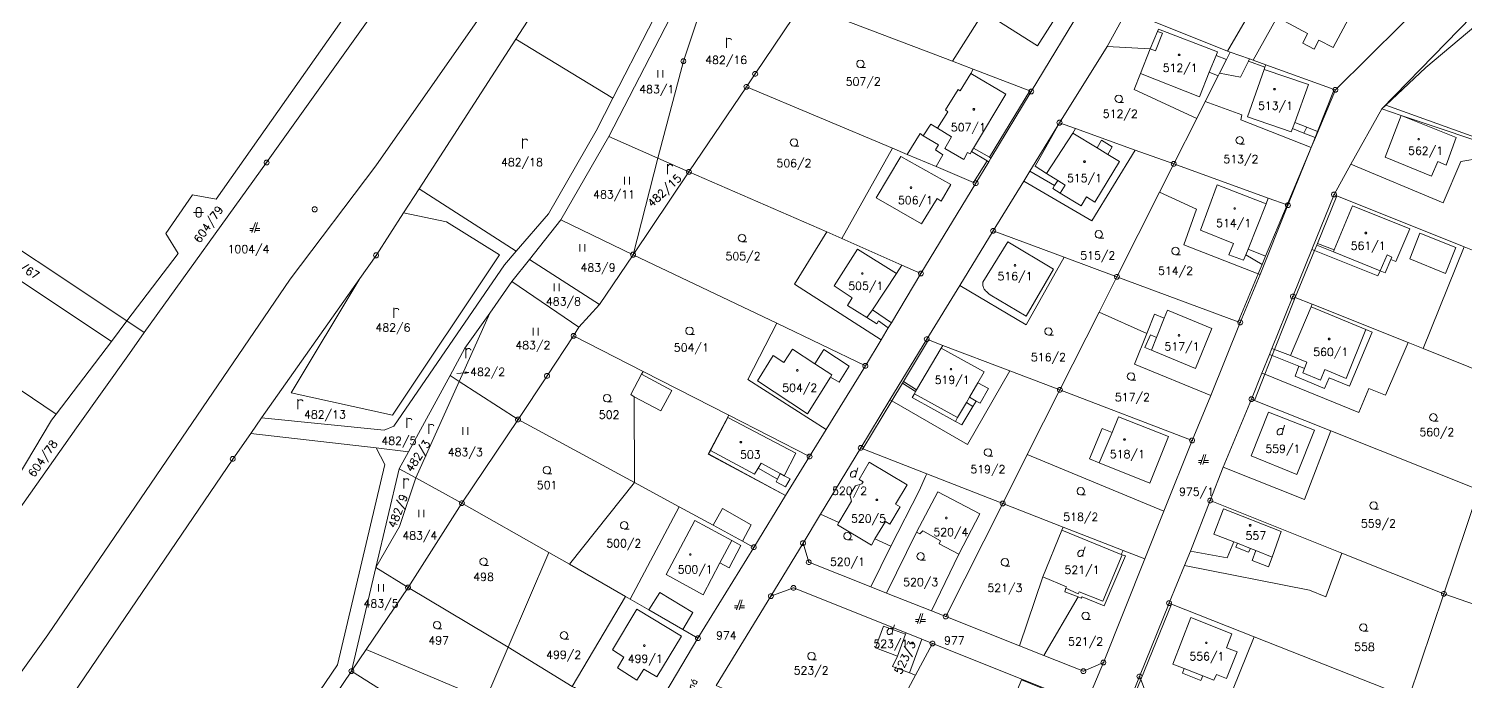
# Model space of a CAD drawing. Extents: x -443817 to 3, y -1171930 to -442383.
# Drawn here: x -443106 to -442818.9, y -1170213.5 to -1170083.1 of the extents above; entities that cross this region are included whole.
import ezdxf
from ezdxf.enums import TextEntityAlignment as Align

# ---------------------------------------------------------------- set-up
doc = ezdxf.new("R2010")
doc.units = 0
doc.header["$LTSCALE"] = 0.5
for name, color, linetype, lineweight in [('KLADPAR', 7, 'Continuous', 0), ('ZAPPAR', 7, 'Continuous', 0), ('ZNACKY', 7, 'Continuous', 0), ('ZUOB', 7, 'Continuous', 0)]:
    doc.layers.add(name, color=color, linetype=linetype, lineweight=lineweight)
doc.styles.add('ROMANS', font='romans.shx', dxfattribs={"height": 0.2})

# ---------------------------------------------------------------- blocks, each defined once
blk = doc.blocks.new('$5')
at = {"color": 0}
blk.add_line((-0.12, 0), (0.12, 0), dxfattribs=at)
at = {"color": 0, "flags": 128}
blk.add_lwpolyline([(0.15, 0.48), (0.4, 0.3), (0.5, 0.01), (0.4, -0.28), (0.15, -0.46), (-0.16, -0.46), (-0.41, -0.28), (-0.51, 0.01), (-0.41, 0.3), (-0.16, 0.48), (0.15, 0.48)], dxfattribs=at)
blk = doc.blocks.new('$93')
at = {"color": 0}
blk.add_line((-0.05, 0), (0.05, 0), dxfattribs=at)
at = {"color": 0, "flags": 128}
blk.add_lwpolyline([(0.15, 0.48), (0.4, 0.3), (0.5, 0.01), (0.4, -0.28), (0.15, -0.46), (-0.16, -0.46), (-0.41, -0.28), (-0.51, 0.01), (-0.41, 0.3), (-0.16, 0.48), (0.15, 0.48)], dxfattribs=at)
blk = doc.blocks.new('$479')
at = {"color": 0, "flags": 128}
for points in [[(0, 0), (0, 1.27), (0, 2)], [(0, 1.6), (0.1, 1.73), (0.23, 1.84), (0.37, 1.89), (0.6, 1.9), (0.77, 1.87), (0.87, 1.8), (0.96, 1.7), (1, 1.6)]]:
    blk.add_lwpolyline(points, dxfattribs=at)
blk = doc.blocks.new('$489')
at = {"color": 0}
blk.add_line((-0.2, 2), (0, 3), dxfattribs=at)
at = {"color": 0, "flags": 128}
blk.add_lwpolyline([(0, 0), (0, 3), (0.2, 2)], dxfattribs=at)
blk = doc.blocks.new('$32')
at = {"color": 0}
for p, q in [((-0.5, 1.5), (-0.5, 0)), ((0.5, 0), (0.5, 1.5))]:
    blk.add_line(p, q, dxfattribs=at)
blk = doc.blocks.new('$30')
at = {"color": 0, "flags": 128}
blk.add_lwpolyline([(0, 0), (-0.38, 0.1), (-0.65, 0.37), (-0.75, 0.74), (-0.65, 1.11), (-0.38, 1.38), (-0.01, 1.48), (0.36, 1.38), (0.63, 1.11), (0.73, 0.73), (0.63, 0.35), (0.36, 0.08), (-0.02, -0.02), (0.98, -0.02)], dxfattribs=at)
blk = doc.blocks.new('$45')
at = {"color": 0, "flags": 128}
blk.add_lwpolyline([(0.09, 0.15), (0.18, 0), (0.09, -0.15), (-0.09, -0.15), (-0.18, 0), (-0.09, 0.15), (0.09, 0.15)], dxfattribs=at)
blk = doc.blocks.new('$431')
at = {"color": 0}
blk.add_line((0.63, 0.99), (0.9, 1.89), dxfattribs=at)
at = {"color": 0, "flags": 128}
blk.add_lwpolyline([(0.45, 0), (0.45, 0.27), (0.63, 0.99), (0.54, 1.17), (0.36, 1.26), (0.09, 1.26), (-0.18, 1.17), (-0.36, 0.99), (-0.54, 0.72), (-0.54, 0.36), (-0.45, 0.09), (-0.27, 0), (0, 0), (0.18, 0.09), (0.45, 0.27)], dxfattribs=at)
blk = doc.blocks.new('$432')
at = {"color": 0}
for p, q in [((-0.32, 0.8), (-1, 0.8)), ((-1, 0.4), (-0.46, 0.4)), ((0.1, 2), (-0.6, 0)), ((-0.1, 0), (0.5, 2)), ((0.02, 0.4), (1, 0.4)), ((1, 0.8), (0.14, 0.8))]:
    blk.add_line(p, q, dxfattribs=at)
blk = doc.blocks.new('$42')
at = {"color": 0, "flags": 128}
for points in [[(-1, 1), (0.27, 1), (1, 1)], [(-0.5, 1.5), (-0.4, 1.79), (-0.15, 1.97), (0.16, 1.97), (0.41, 1.79), (0.51, 1.5), (0.51, 0.5), (0.41, 0.21), (0.16, 0.03), (-0.15, 0.03), (-0.4, 0.21), (-0.5, 0.5), (-0.5, 1.5)]]:
    blk.add_lwpolyline(points, dxfattribs=at)

msp = doc.modelspace()

# ---------------------------------------------------------------- linework, layer by layer
at = {"layer": 'KLADPAR', "color": 7, "linetype": 'Continuous', "flags": 128}
for points in [[(-443158.56, -1170093.48), (-443093.25, -1170025.02), (-443026.09, -1169954.69), (-443015.04, -1169940.6), (-443002.55, -1169954.39), (-442990.25, -1169969.66), (-442986.47, -1169975.78), (-442988.48, -1169977.57), (-442979.77, -1169989.49), (-442988.12, -1170002.76), (-443068.56, -1170117.13), (-443073.27, -1170116.24), (-443078.63, -1170123.95), (-443076.17, -1170127.98), (-443086.4, -1170141.46), (-443158.56, -1170093.48)], [(-443015.04, -1169940.6), (-442995.28, -1169958.14), (-442987.49, -1169967.47), (-442974.92, -1169992.93), (-443013.74, -1170047.07), (-443058.48, -1170109.82), (-443082.93, -1170143.77), (-443086.4, -1170141.46), (-443076.17, -1170127.98), (-443078.63, -1170123.95), (-443073.27, -1170116.24), (-443068.56, -1170117.13), (-442988.12, -1170002.76), (-442979.77, -1169989.49), (-442988.48, -1169977.57), (-442986.47, -1169975.78), (-442990.25, -1169969.66), (-443002.55, -1169954.39), (-443015.04, -1169940.6)], [(-442983.81, -1170040.14), (-442977.35, -1170044.03), (-442965.61, -1170051.1), (-442966.32, -1170052.12), (-442970.9, -1170061.05), (-442982.17, -1170083.06), (-442989.29, -1170096.96), (-443008.67, -1170085.15), (-442993.23, -1170061.26), (-442997.03, -1170058.74), (-442986.17, -1170043.38), (-442983.81, -1170040.14)], [(-442963.48, -1170053.13), (-442953.58, -1170042.82), (-442967.4, -1170066.22), (-442969.2, -1170071.63), (-442975.16, -1170089.56), (-442980.25, -1170108.95), (-442990.07, -1170104.6), (-442963.48, -1170053.13)], [(-442910.26, -1170071.93), (-442921.35, -1170089.56), (-442951.41, -1170078.17), (-442945.72, -1170069.75), (-442940.12, -1170061.46), (-442910.26, -1170071.93)], [(-442855.57, -1170068.85), (-442851.11, -1170071.05), (-442851.51, -1170071.76), (-442861.31, -1170089.36), (-442861.49, -1170089.3), (-442862.02, -1170089.11), (-442865.89, -1170087.72), (-442866.4, -1170087.52), (-442855.9, -1170069.41), (-442855.57, -1170068.85)], [(-442974.06, -1170111.69), (-442980.25, -1170108.95), (-442975.16, -1170089.56), (-442969.2, -1170071.63), (-442951.41, -1170078.17), (-442960.82, -1170092.1), (-442962.55, -1170094.66), (-442974.06, -1170111.69)], [(-442905.62, -1170095.61), (-442905.94, -1170095.49), (-442917.23, -1170091.14), (-442921.35, -1170089.56), (-442910.26, -1170071.93), (-442909.04, -1170072.36), (-442897.41, -1170076.49), (-442894.63, -1170077.48), (-442905.62, -1170095.61)], [(-442851.11, -1170071.05), (-442849.63, -1170070.8), (-442829.27, -1170079.94), (-442831.64, -1170082.25), (-442844.84, -1170095.26), (-442845.06, -1170095.18), (-442858.76, -1170090.28), (-442861.31, -1170089.36), (-442851.51, -1170071.76), (-442851.11, -1170071.05)], [(-442733.82, -1170134.05), (-442750.92, -1170128.14), (-442794.97, -1170112.65), (-442809.95, -1170107.64), (-442831.68, -1170100.4), (-442835.58, -1170099.1), (-442834.76, -1170098.33), (-442826.79, -1170090.79), (-442806.78, -1170073.99), (-442784.12, -1170084.18), (-442751.45, -1170096.54), (-442737.87, -1170102.05), (-442724.61, -1170106.87), (-442733.82, -1170134.05)], [(-442917.23, -1170091.14), (-442917.74, -1170091.99), (-442919.86, -1170095.47), (-442920.23, -1170095.23), (-442922.78, -1170099.28), (-442922.3, -1170099.64), (-442924.4, -1170102.94), (-442925.73, -1170102.14), (-442927.27, -1170104.44), (-442927.87, -1170104.03), (-442930.43, -1170108.18), (-442933.35, -1170106.93), (-442962.55, -1170094.66), (-442960.82, -1170092.1), (-442951.41, -1170078.17), (-442921.35, -1170089.56), (-442917.23, -1170091.14)], [(-442886.52, -1170079.51), (-442866.4, -1170087.52), (-442865.89, -1170087.72), (-442866.64, -1170089.22), (-442868, -1170091.91), (-442868.28, -1170092.47), (-442870.86, -1170097.59), (-442872.56, -1170100.97), (-442885.05, -1170095.23), (-442883.77, -1170092), (-442881.88, -1170087.06), (-442890.48, -1170086.63), (-442886.52, -1170079.51)], [(-442989.29, -1170096.96), (-442992.63, -1170103.47), (-443002.16, -1170120.04), (-443008.59, -1170127.5), (-443027.99, -1170115.04), (-443008.67, -1170085.15), (-442989.29, -1170096.96)], [(-442883.77, -1170092), (-442885.05, -1170095.23), (-442872.56, -1170100.97), (-442877.15, -1170110.08), (-442884.86, -1170107.3), (-442896.76, -1170103), (-442899.98, -1170101.84), (-442890.48, -1170086.63), (-442881.88, -1170087.06), (-442883.77, -1170092)], [(-442870.86, -1170097.59), (-442868.28, -1170092.47), (-442868, -1170091.91), (-442866.64, -1170089.22), (-442865.89, -1170087.72), (-442862.02, -1170089.11), (-442861.49, -1170089.3), (-442861.31, -1170089.36), (-442858.76, -1170090.28), (-442845.06, -1170095.18), (-442844.84, -1170095.26), (-442848.84, -1170104.83), (-442849.65, -1170106.77), (-442863.75, -1170101.24), (-442863.53, -1170100.26), (-442870.86, -1170097.59)], [(-442916.74, -1170113.95), (-442917.17, -1170113.77), (-442924.67, -1170110.61), (-442930.43, -1170108.18), (-442927.87, -1170104.03), (-442927.27, -1170104.44), (-442925.73, -1170102.14), (-442924.4, -1170102.94), (-442922.3, -1170099.64), (-442922.78, -1170099.28), (-442920.23, -1170095.23), (-442919.86, -1170095.47), (-442917.74, -1170091.99), (-442917.23, -1170091.14), (-442905.94, -1170095.49), (-442905.62, -1170095.61), (-442913.69, -1170108.92), (-442914.13, -1170109.64), (-442916.74, -1170113.95)], [(-443086.4, -1170141.46), (-443089.49, -1170145.54), (-443162.22, -1170097.04), (-443160, -1170095.02), (-443158.56, -1170093.48), (-443086.4, -1170141.46)], [(-442933.35, -1170106.93), (-442943.53, -1170124.97), (-442946.5, -1170123.65), (-442974.06, -1170111.69), (-442962.55, -1170094.66), (-442933.35, -1170106.93)], [(-442863.75, -1170101.24), (-442849.65, -1170106.77), (-442854.32, -1170118.34), (-442854.48, -1170118.28), (-442858.26, -1170116.91), (-442877.15, -1170110.08), (-442872.56, -1170100.97), (-442870.86, -1170097.59), (-442863.53, -1170100.26), (-442863.75, -1170101.24)], [(-442823.29, -1170117.88), (-442841.73, -1170110.14), (-442835.58, -1170099.1), (-442831.68, -1170100.4), (-442809.95, -1170107.64), (-442810.11, -1170108.09), (-442810.95, -1170110.66), (-442815.4, -1170109.08), (-442815.81, -1170108.94), (-442819.77, -1170109.61), (-442823.29, -1170117.88)], [(-442899.98, -1170101.84), (-442896.76, -1170103), (-442884.86, -1170107.3), (-442893.51, -1170121.44), (-442907.13, -1170113.5), (-442905.91, -1170111.51), (-442899.98, -1170101.84)], [(-442927.68, -1170131.99), (-442931.5, -1170130.31), (-442943.53, -1170124.97), (-442933.35, -1170106.93), (-442930.43, -1170108.18), (-442924.67, -1170110.61), (-442917.17, -1170113.77), (-442916.74, -1170113.95), (-442927.68, -1170131.99)], [(-442877.15, -1170110.08), (-442880, -1170115.73), (-442888.51, -1170132.62), (-442899.08, -1170128.7), (-442913.24, -1170123.45), (-442907.13, -1170113.5), (-442893.51, -1170121.44), (-442884.86, -1170107.3), (-442877.15, -1170110.08)], [(-443100.54, -1170160.1), (-443101.46, -1170161.31), (-443110.03, -1170175.58), (-443186.72, -1170123.3), (-443183.21, -1170118.44), (-443174.86, -1170109.94), (-443100.54, -1170160.1)], [(-442854.48, -1170118.28), (-442854.32, -1170118.34), (-442859.9, -1170132.17), (-442860.26, -1170132.03), (-442875.15, -1170126.24), (-442872.63, -1170119.09), (-442880, -1170115.73), (-442877.15, -1170110.08), (-442858.26, -1170116.91), (-442854.48, -1170118.28)], [(-442802.12, -1170133.45), (-442819.08, -1170126.65), (-442844.52, -1170116.44), (-442845.11, -1170116.2), (-442841.73, -1170110.14), (-442823.29, -1170117.88), (-442819.77, -1170109.61), (-442815.81, -1170108.94), (-442815.4, -1170109.08), (-442810.95, -1170110.66), (-442810.11, -1170108.09), (-442809.95, -1170107.64), (-442794.97, -1170112.65), (-442802.12, -1170133.45)], [(-442952.93, -1170134.09), (-442935.64, -1170145.2), (-442938.8, -1170150.45), (-442956.48, -1170141.91), (-442985.23, -1170128.22), (-442974.06, -1170111.69), (-442946.5, -1170123.65), (-442952.93, -1170134.09)], [(-443033.3, -1170160.26), (-443011.95, -1170128.25), (-443022.54, -1170121.63), (-443031.09, -1170119.84), (-443027.99, -1170115.04), (-443008.59, -1170127.5), (-443010.94, -1170130.23), (-443033.04, -1170162.47), (-443035, -1170163.28), (-443059.47, -1170160.83), (-443039.84, -1170132.96), (-443053.59, -1170155.79), (-443033.3, -1170160.26)], [(-442880, -1170115.73), (-442872.63, -1170119.09), (-442875.15, -1170126.24), (-442860.26, -1170132.03), (-442859.9, -1170132.17), (-442863.86, -1170141.76), (-442864.28, -1170141.61), (-442888.51, -1170132.62), (-442880, -1170115.73)], [(-442827.32, -1170146.97), (-442830.31, -1170145.77), (-442849.46, -1170138.1), (-442852.86, -1170136.74), (-442853.33, -1170136.55), (-442849.54, -1170127.16), (-442845.11, -1170116.2), (-442844.52, -1170116.44), (-442819.08, -1170126.65), (-442827.32, -1170146.97)], [(-443011.95, -1170128.25), (-443033.3, -1170160.26), (-443053.59, -1170155.79), (-443039.84, -1170132.96), (-443036.59, -1170128.35), (-443031.09, -1170119.84), (-443022.54, -1170121.63), (-443011.95, -1170128.25)], [(-442935.64, -1170145.2), (-442952.93, -1170134.09), (-442946.5, -1170123.65), (-442943.53, -1170124.97), (-442931.5, -1170130.31), (-442927.68, -1170131.99), (-442933.6, -1170141.82), (-442934.23, -1170142.86), (-442935.64, -1170145.2)], [(-442949.95, -1170168.57), (-442966.09, -1170160.31), (-442983.24, -1170151.53), (-442997.11, -1170144.44), (-442996.05, -1170142.69), (-442991.96, -1170138.17), (-442985.23, -1170128.22), (-442956.48, -1170141.91), (-442962.29, -1170153.16), (-442946.61, -1170163.15), (-442949.95, -1170168.57)], [(-442919.93, -1170134.36), (-442906.64, -1170142.22), (-442899.08, -1170128.7), (-442888.51, -1170132.62), (-442892.09, -1170139.73), (-442899.91, -1170155.25), (-442909.91, -1170151.43), (-442923.28, -1170146.33), (-442926.15, -1170145.23), (-442926.51, -1170145.09), (-442919.93, -1170134.36)], [(-442892.09, -1170139.73), (-442888.51, -1170132.62), (-442864.28, -1170141.61), (-442863.86, -1170141.76), (-442869.74, -1170156.38), (-442885.03, -1170150.11), (-442882.56, -1170143.94), (-442892.09, -1170139.73)], [(-443019.99, -1170153.53), (-443013.89, -1170139.9), (-443009.43, -1170133.6), (-442996.05, -1170142.69), (-442997.11, -1170144.44), (-443002.43, -1170152.45), (-443008.22, -1170161.17), (-443019.99, -1170153.53)], [(-442858.96, -1170152.12), (-442859.53, -1170151.89), (-442858.02, -1170148.15), (-442857.53, -1170146.93), (-442853.33, -1170136.55), (-442852.86, -1170136.74), (-442849.46, -1170138.1), (-442830.31, -1170145.77), (-442834.84, -1170156.26), (-442838.15, -1170154.97), (-442840.16, -1170159.73), (-442858.96, -1170152.12)], [(-443100.54, -1170160.1), (-443089.49, -1170145.54), (-443086.4, -1170141.46), (-443082.93, -1170143.77), (-443085.9, -1170147.93), (-443096.49, -1170162.83), (-443106.96, -1170177.67), (-443115.8, -1170190.2), (-443120.47, -1170196.82), (-443123.55, -1170194.69), (-443110.03, -1170175.58), (-443101.46, -1170161.31), (-443100.54, -1170160.1)], [(-442899.91, -1170155.25), (-442892.09, -1170139.73), (-442882.56, -1170143.94), (-442885.03, -1170150.11), (-442869.74, -1170156.38), (-442873.48, -1170165.33), (-442899.91, -1170155.25)], [(-442961.09, -1170186.69), (-442963.32, -1170185.48), (-442969.2, -1170182.28), (-442976.02, -1170178.58), (-442984.91, -1170173.75), (-443008.22, -1170161.17), (-443002.43, -1170152.45), (-442997.11, -1170144.44), (-442983.24, -1170151.53), (-442966.09, -1170160.31), (-442970.24, -1170168.08), (-442954.74, -1170176.35), (-442961.09, -1170186.69)], [(-442926.51, -1170145.09), (-442926.15, -1170145.23), (-442923.28, -1170146.33), (-442909.91, -1170151.43), (-442918.37, -1170166.13), (-442933.52, -1170157.42), (-442933.87, -1170157.22), (-442926.51, -1170145.09)], [(-442816.15, -1170175.18), (-442845.74, -1170163.41), (-442861.03, -1170157.33), (-442861.63, -1170157.09), (-442859.53, -1170151.89), (-442858.96, -1170152.12), (-442840.16, -1170159.73), (-442838.15, -1170154.97), (-442834.84, -1170156.26), (-442830.31, -1170145.77), (-442827.32, -1170146.97), (-442809.02, -1170154.3), (-442816.15, -1170175.18)], [(-443021.78, -1170152.37), (-443019.99, -1170153.53), (-443028.62, -1170172.83), (-443031.97, -1170170.99), (-443030.12, -1170167.6), (-443021.78, -1170152.37)], [(-442899.91, -1170155.25), (-442906.42, -1170168.17), (-442911.33, -1170177.92), (-442926.54, -1170171.98), (-442939.31, -1170167), (-442939.71, -1170166.84), (-442933.87, -1170157.22), (-442933.52, -1170157.42), (-442918.37, -1170166.13), (-442909.91, -1170151.43), (-442899.91, -1170155.25)], [(-442851.01, -1170177.11), (-442867.27, -1170170.68), (-442861.63, -1170157.09), (-442861.03, -1170157.33), (-442845.74, -1170163.41), (-442851.01, -1170177.11)], [(-442997.96, -1170190.05), (-443002.05, -1170187.69), (-443019.44, -1170177.86), (-443008.22, -1170161.17), (-442984.91, -1170173.75), (-442997.96, -1170190.05)], [(-443061.65, -1170163.93), (-443036.6, -1170166.84), (-443034.87, -1170170.17), (-443044.31, -1170210.2), (-443104.59, -1170298.89), (-443132.97, -1170278.17), (-443122.04, -1170252.5), (-443065.25, -1170169.04), (-443061.65, -1170163.93)], [(-442823.15, -1170195.97), (-442843.54, -1170187.85), (-442869.86, -1170177.36), (-442867.27, -1170170.68), (-442851.01, -1170177.11), (-442845.74, -1170163.41), (-442816.15, -1170175.18), (-442823.15, -1170195.97)], [(-443044.31, -1170210.2), (-443034.87, -1170170.17), (-443036.6, -1170166.84), (-443030.12, -1170167.6), (-443031.97, -1170170.99), (-443036.63, -1170190.74), (-443041.51, -1170211.43), (-443052.78, -1170228.09), (-443057.74, -1170235.42), (-443064.01, -1170244.69), (-443075.16, -1170261.17), (-443086.39, -1170277.95), (-443086.59, -1170278.07), (-443097.87, -1170294.49), (-443102.07, -1170300.73), (-443104.59, -1170298.89), (-443044.31, -1170210.2)], [(-442939.31, -1170167), (-442926.54, -1170171.98), (-442926.78, -1170172.52), (-442928.04, -1170175.41), (-442933.67, -1170186.48), (-442936.88, -1170185.02), (-442934.79, -1170181.51), (-442933.9, -1170182.04), (-442931.87, -1170178.59), (-442932.75, -1170178.07), (-442930.44, -1170174.19), (-442938.01, -1170169.68), (-442940.03, -1170173.11), (-442939.23, -1170173.58), (-442939.49, -1170174.03), (-442940.79, -1170174.37), (-442941.87, -1170176.23), (-442941.55, -1170177.48), (-442944.09, -1170181.74), (-442947.74, -1170180.08), (-442939.71, -1170166.84), (-442939.31, -1170167)], [(-442944.37, -1170182.21), (-442944.09, -1170181.74), (-442941.55, -1170177.48), (-442941.87, -1170176.23), (-442940.79, -1170174.37), (-442939.49, -1170174.03), (-442939.23, -1170173.58), (-442940.03, -1170173.11), (-442938.01, -1170169.68), (-442930.44, -1170174.19), (-442932.75, -1170178.07), (-442931.87, -1170178.59), (-442933.9, -1170182.04), (-442934.79, -1170181.51), (-442936.88, -1170185.02), (-442937.6, -1170186.24), (-442944.37, -1170182.21)], [(-442906.42, -1170168.17), (-442879.12, -1170179.46), (-442882.94, -1170189.01), (-442887.27, -1170187.32), (-442899.25, -1170182.64), (-442911.33, -1170177.92), (-442906.42, -1170168.17)], [(-443036.63, -1170190.74), (-443031.94, -1170182.51), (-443028.62, -1170172.83), (-443019.44, -1170177.86), (-443030.21, -1170194.72), (-443036.63, -1170190.74)], [(-442925.58, -1170199.41), (-442920.08, -1170188.07), (-442924.07, -1170186), (-442923.78, -1170185.38), (-442927.3, -1170183.41), (-442927.89, -1170184.01), (-442928.57, -1170183.63), (-442934.56, -1170195.84), (-442937.69, -1170194.6), (-442933.67, -1170186.48), (-442928.04, -1170175.41), (-442926.78, -1170172.52), (-442926.54, -1170171.98), (-442911.33, -1170177.92), (-442922.72, -1170200.54), (-442925.58, -1170199.41)], [(-442976.02, -1170178.58), (-442985.82, -1170197.04), (-442986.76, -1170196.5), (-442997.96, -1170190.05), (-442984.91, -1170173.75), (-442976.02, -1170178.58)], [(-442777.81, -1170189.05), (-442778.77, -1170191.82), (-442786.09, -1170208.83), (-442823.15, -1170195.97), (-442816.15, -1170175.18), (-442777.66, -1170188.62), (-442777.81, -1170189.05)], [(-442972.26, -1170204.86), (-442975.27, -1170203.12), (-442982.05, -1170199.21), (-442985.82, -1170197.04), (-442976.02, -1170178.58), (-442969.2, -1170182.28), (-442963.32, -1170185.48), (-442961.09, -1170186.69), (-442972.26, -1170204.86)], [(-442899.5, -1170183.24), (-442903.34, -1170192.58), (-442907.97, -1170206.34), (-442922.72, -1170200.54), (-442911.33, -1170177.92), (-442899.25, -1170182.64), (-442899.5, -1170183.24)], [(-442850.02, -1170195.27), (-442875, -1170190.3), (-442873.83, -1170187.44), (-442869.86, -1170177.36), (-442843.54, -1170187.85), (-442846.76, -1170196.55), (-442850.02, -1170195.27)], [(-442944.09, -1170181.74), (-442944.37, -1170182.21), (-442937.6, -1170186.24), (-442936.88, -1170185.02), (-442933.67, -1170186.48), (-442937.69, -1170194.6), (-442950.1, -1170189.68), (-442951.25, -1170185.87), (-442947.74, -1170180.08), (-442944.09, -1170181.74)], [(-442920.08, -1170188.07), (-442925.58, -1170199.41), (-442934.56, -1170195.84), (-442928.57, -1170183.63), (-442927.89, -1170184.01), (-442927.3, -1170183.41), (-442923.78, -1170185.38), (-442924.07, -1170186), (-442920.08, -1170188.07)], [(-442899.25, -1170182.64), (-442887.27, -1170187.32), (-442887.64, -1170188.12), (-442887.46, -1170188.18), (-442886.81, -1170188.4), (-442891.05, -1170198.36), (-442895.47, -1170196.58), (-442895.65, -1170196.85), (-442896.29, -1170196.59), (-442903.12, -1170208.27), (-442907.97, -1170206.34), (-442903.34, -1170192.58), (-442899.5, -1170183.24), (-442899.25, -1170182.64)], [(-442986.76, -1170196.5), (-442997.38, -1170214.47), (-443010.21, -1170206.65), (-443002.05, -1170187.69), (-442997.96, -1170190.05), (-442986.76, -1170196.5)], [(-442907.97, -1170206.34), (-442903.12, -1170208.27), (-442895.2, -1170211.46), (-442891.21, -1170209.72), (-442895.92, -1170220.95), (-442897.7, -1170216.94), (-442907.53, -1170213.02), (-442925.38, -1170205.89), (-442927.53, -1170205.03), (-442930.65, -1170203.79), (-442953.16, -1170194.81), (-442957.67, -1170196.44), (-442951.25, -1170185.87), (-442950.1, -1170189.68), (-442937.69, -1170194.6), (-442934.56, -1170195.84), (-442925.58, -1170199.41), (-442922.72, -1170200.54), (-442907.97, -1170206.34)], [(-442886.81, -1170188.4), (-442887.46, -1170188.18), (-442887.64, -1170188.12), (-442887.27, -1170187.32), (-442882.94, -1170189.01), (-442891.21, -1170209.72), (-442895.2, -1170211.46), (-442903.12, -1170208.27), (-442896.29, -1170196.59), (-442895.65, -1170196.85), (-442895.47, -1170196.58), (-442891.05, -1170198.36), (-442886.81, -1170188.4)], [(-442830.14, -1170216.75), (-442861.07, -1170204.55), (-442877.63, -1170198.02), (-442878.08, -1170197.84), (-442878.06, -1170197.78), (-442875, -1170190.3), (-442850.02, -1170195.27), (-442846.76, -1170196.55), (-442843.54, -1170187.85), (-442823.15, -1170195.97), (-442830.14, -1170216.75)], [(-442930.76, -1170204.07), (-442935.17, -1170202.42), (-442936.79, -1170206.79), (-442932.35, -1170208.46), (-442933.35, -1170210.53), (-442929.96, -1170211.78), (-442928.77, -1170212.22), (-442937.47, -1170228.47), (-442940.94, -1170226.89), (-442956.06, -1170220), (-442965.29, -1170215.8), (-442965.64, -1170215.64), (-442968.59, -1170214.29), (-442957.67, -1170196.44), (-442953.16, -1170194.81), (-442930.65, -1170203.79), (-442930.76, -1170204.07)], [(-442780.85, -1170210.65), (-442781, -1170211.18), (-442784.7, -1170210), (-442785.34, -1170212.1), (-442781.75, -1170213.34), (-442787.53, -1170231.51), (-442830.14, -1170216.75), (-442823.15, -1170195.97), (-442786.09, -1170208.83), (-442780.85, -1170210.65)], [(-442983.11, -1170223.14), (-442996.95, -1170214.73), (-442997.38, -1170214.47), (-442986.76, -1170196.5), (-442985.82, -1170197.04), (-442982.05, -1170199.21), (-442975.27, -1170203.12), (-442972.26, -1170204.86), (-442983.11, -1170223.14)], [(-442861.07, -1170204.55), (-442868.19, -1170222.24), (-442882.38, -1170216.62), (-442883.75, -1170213.11), (-442883.99, -1170212.49), (-442878.08, -1170197.84), (-442877.63, -1170198.02), (-442861.07, -1170204.55)], [(-442925.38, -1170205.89), (-442928.77, -1170212.22), (-442929.96, -1170211.78), (-442933.35, -1170210.53), (-442932.35, -1170208.46), (-442930.76, -1170204.07), (-442930.65, -1170203.79), (-442927.53, -1170205.03), (-442925.38, -1170205.89)], [(-442868.19, -1170222.24), (-442861.07, -1170204.55), (-442830.14, -1170216.75), (-442835.26, -1170231.96), (-442839.03, -1170233.78), (-442856.61, -1170226.82), (-442863.76, -1170223.99), (-442868.19, -1170222.24)], [(-442996.95, -1170214.73), (-443008.28, -1170232.43), (-443041.51, -1170211.43), (-443038.58, -1170207.1), (-443014.72, -1170217.14), (-443010.21, -1170206.65), (-442997.38, -1170214.47), (-442996.95, -1170214.73)], [(-442907.6, -1170213.19), (-442909.04, -1170216.73), (-442909.47, -1170216.57), (-442911.51, -1170221.71), (-442911.14, -1170221.83), (-442912.93, -1170226.26), (-442909.37, -1170227.77), (-442910.65, -1170230.85), (-442901.51, -1170234.61), (-442905.04, -1170243.25), (-442937.47, -1170228.47), (-442928.77, -1170212.22), (-442925.38, -1170205.89), (-442907.53, -1170213.02), (-442907.6, -1170213.19)], [(-442909.04, -1170216.73), (-442907.6, -1170213.19), (-442907.53, -1170213.02), (-442897.7, -1170216.94), (-442895.92, -1170220.95), (-442899.35, -1170229.33), (-442899.58, -1170229.9), (-442900.39, -1170231.87), (-442901.51, -1170234.61), (-442910.65, -1170230.85), (-442909.37, -1170227.77), (-442912.93, -1170226.26), (-442911.14, -1170221.83), (-442911.51, -1170221.71), (-442909.47, -1170216.57), (-442909.04, -1170216.73)], [(-442863.76, -1170223.99), (-442856.61, -1170226.82), (-442858.85, -1170232.39), (-442865.98, -1170229.52), (-442871.17, -1170227.44), (-442884.6, -1170222.05), (-442885.45, -1170222.42), (-442887.98, -1170223.53), (-442888.54, -1170223.78), (-442885.21, -1170215.51), (-442883.99, -1170212.49), (-442883.75, -1170213.11), (-442882.38, -1170216.62), (-442868.19, -1170222.24), (-442863.76, -1170223.99)]]:
    msp.add_lwpolyline(points, close=True, dxfattribs=at)
for points in [[(-443106.96, -1170177.67), (-443096.49, -1170162.83), (-443085.9, -1170147.93), (-443082.93, -1170143.77), (-443058.48, -1170109.82), (-443058.48, -1170109.82), (-443013.74, -1170047.07)], [(-442963.48, -1170053.13), (-442990.07, -1170104.6), (-442999.64, -1170121.26), (-443005.94, -1170129.2), (-443009.43, -1170133.6), (-443013.89, -1170139.9), (-443018.86, -1170146.91), (-443021.78, -1170152.37), (-443030.12, -1170167.6), (-443036.6, -1170166.84), (-443061.65, -1170163.93), (-443059.47, -1170160.83), (-443035, -1170163.28), (-443033.04, -1170162.47), (-443010.94, -1170130.23), (-443008.59, -1170127.5), (-443002.16, -1170120.04), (-442992.63, -1170103.47), (-442989.29, -1170096.96), (-442982.17, -1170083.06)], [(-442999.39, -1170057.18), (-443036.67, -1170110.47), (-443053.8, -1170133.09), (-443102.21, -1170204.18), (-443269.95, -1170438.75)], [(-443269.95, -1170438.75), (-443102.21, -1170204.18), (-443102.21, -1170204.18), (-443053.8, -1170133.09), (-443036.67, -1170110.47), (-442999.39, -1170057.18)], [(-442993.23, -1170061.26), (-443008.67, -1170085.15), (-443027.99, -1170115.04), (-443031.09, -1170119.84), (-443036.59, -1170128.35), (-443039.84, -1170132.96), (-443059.47, -1170160.83), (-443061.65, -1170163.93), (-443065.25, -1170169.04), (-443122.04, -1170252.5), (-443132.97, -1170278.17), (-443141.93, -1170299.62), (-443146.54, -1170306.5), (-443153.63, -1170317.08), (-443168.01, -1170338.67), (-443182.93, -1170360.84), (-443197.83, -1170382.98), (-443219.68, -1170417.19)], [(-442855.57, -1170068.85), (-442855.9, -1170069.41), (-442866.4, -1170087.52), (-442886.52, -1170079.51), (-442880.05, -1170069.03), (-442874.05, -1170059.83), (-442874, -1170059.75)], [(-442809.83, -1170072.6), (-442835.58, -1170099.1), (-442841.73, -1170110.14), (-442845.11, -1170116.2), (-442849.54, -1170127.16), (-442853.33, -1170136.55), (-442857.53, -1170146.93), (-442858.02, -1170148.15), (-442859.53, -1170151.89), (-442861.63, -1170157.09), (-442867.27, -1170170.68), (-442869.86, -1170177.36), (-442873.83, -1170187.44), (-442875, -1170190.3), (-442878.06, -1170197.78), (-442878.08, -1170197.84), (-442883.99, -1170212.49), (-442885.21, -1170215.51)], [(-442806.78, -1170073.99), (-442826.79, -1170090.79), (-442834.76, -1170098.33), (-442835.58, -1170099.1), (-442809.83, -1170072.6)], [(-442983.11, -1170223.14), (-442972.26, -1170204.86), (-442961.09, -1170186.69), (-442961.09, -1170186.69), (-442954.74, -1170176.35), (-442949.95, -1170168.57), (-442946.61, -1170163.15), (-442938.8, -1170150.45), (-442935.64, -1170145.2), (-442934.23, -1170142.86), (-442933.6, -1170141.82), (-442927.68, -1170131.99), (-442916.74, -1170113.95), (-442914.13, -1170109.64), (-442913.69, -1170108.92), (-442905.62, -1170095.61), (-442894.63, -1170077.48)], [(-442886.52, -1170079.51), (-442890.48, -1170086.63), (-442899.98, -1170101.84), (-442905.91, -1170111.51), (-442907.13, -1170113.5), (-442913.24, -1170123.45), (-442919.93, -1170134.36), (-442926.51, -1170145.09), (-442933.87, -1170157.22), (-442939.71, -1170166.84), (-442947.74, -1170180.08), (-442951.25, -1170185.87), (-442957.67, -1170196.44), (-442968.59, -1170214.29)], [(-442895.92, -1170220.95), (-442891.21, -1170209.72), (-442882.94, -1170189.01), (-442879.12, -1170179.46), (-442873.48, -1170165.33), (-442869.74, -1170156.38), (-442869.74, -1170156.38), (-442863.86, -1170141.76), (-442859.9, -1170132.17), (-442854.32, -1170118.34), (-442849.65, -1170106.77), (-442848.84, -1170104.83), (-442844.84, -1170095.26), (-442831.64, -1170082.25)]]:
    msp.add_lwpolyline(points, dxfattribs=at)
at = {"layer": 'KLADPAR', "color": 7, "linetype": 'Continuous'}
for points in [[(-443089.49, -1170145.54), (-443100.54, -1170160.1), (-443174.86, -1170109.94), (-443162.22, -1170097.04)], [(-442980.25, -1170108.95), (-442985.23, -1170128.22), (-442999.64, -1170121.26), (-442990.07, -1170104.6)], [(-442980.25, -1170108.95), (-442974.06, -1170111.69), (-442985.23, -1170128.22)], [(-442991.96, -1170138.17), (-443005.94, -1170129.2), (-442999.64, -1170121.26), (-442985.23, -1170128.22)], [(-442913.24, -1170123.45), (-442899.08, -1170128.7), (-442906.64, -1170142.22), (-442919.93, -1170134.36)], [(-442809.02, -1170154.3), (-442827.32, -1170146.97), (-442819.08, -1170126.65), (-442802.12, -1170133.45)], [(-442996.05, -1170142.69), (-443009.43, -1170133.6), (-443005.94, -1170129.2), (-442991.96, -1170138.17)], [(-443019.99, -1170153.53), (-443021.78, -1170152.37), (-443018.86, -1170146.91), (-443013.89, -1170139.9)], [(-442946.61, -1170163.15), (-442962.29, -1170153.16), (-442956.48, -1170141.91), (-442938.8, -1170150.45)], [(-443028.62, -1170172.83), (-443019.99, -1170153.53), (-443008.22, -1170161.17), (-443019.44, -1170177.86)], [(-442899.91, -1170155.25), (-442873.48, -1170165.33), (-442879.12, -1170179.46), (-442906.42, -1170168.17)], [(-442954.74, -1170176.35), (-442970.24, -1170168.08), (-442966.09, -1170160.31), (-442949.95, -1170168.57)], [(-443031.97, -1170170.99), (-443028.62, -1170172.83), (-443031.94, -1170182.51), (-443036.63, -1170190.74)], [(-443010.21, -1170206.65), (-443030.21, -1170194.72), (-443019.44, -1170177.86), (-443002.05, -1170187.69)], [(-443041.51, -1170211.43), (-443036.63, -1170190.74), (-443030.21, -1170194.72), (-443038.58, -1170207.1)], [(-443014.72, -1170217.14), (-443038.58, -1170207.1), (-443030.21, -1170194.72), (-443010.21, -1170206.65)], [(-442935.17, -1170202.42), (-442930.76, -1170204.07), (-442932.35, -1170208.46), (-442936.79, -1170206.79)], [(-443017.97, -1170251.28), (-443052.78, -1170228.09), (-443041.51, -1170211.43), (-443008.28, -1170232.43)]]:
    msp.add_3dface(points, dxfattribs=at)
at = {"layer": 'ZAPPAR', "color": 7, "linetype": 'Continuous'}
for p, q in [((-442905.94, -1170095.49), (-442914.01, -1170108.74)), ((-442845.06, -1170095.18), (-442848.4, -1170103.62)), ((-442794.97, -1170112.65), (-442834.76, -1170098.33)), ((-442896.76, -1170103), (-442897.35, -1170103.9)), ((-442851.13, -1170103.91), (-442850.56, -1170102.75)), ((-442890.32, -1170108.19), (-442892.49, -1170106.86)), ((-442849.65, -1170106.77), (-442854.48, -1170118.28)), ((-442849.65, -1170106.77), (-442848.87, -1170104.82)), ((-442848.84, -1170104.83), (-442848.87, -1170104.82)), ((-442917.17, -1170113.77), (-442914.42, -1170109.47)), ((-442905.91, -1170111.51), (-442900.97, -1170114.41)), ((-442902.56, -1170112), (-442900.35, -1170113.39)), ((-442900.97, -1170114.41), (-442900.35, -1170113.39)), ((-442854.48, -1170118.28), (-442858.78, -1170128.51)), ((-442858.26, -1170116.91), (-442858.7, -1170118.02)), ((-442844.52, -1170116.44), (-442848.43, -1170125.95)), ((-442862.76, -1170128.23), (-442862.3, -1170127.08)), ((-442852.86, -1170136.74), (-442849.01, -1170127.37)), ((-442849.54, -1170127.16), (-442849.01, -1170127.37)), ((-442848.43, -1170125.95), (-442848.58, -1170126.32)), ((-442845.25, -1170127.66), (-442848.58, -1170126.32)), ((-442845.08, -1170127.25), (-442848.43, -1170125.95)), ((-442845.08, -1170127.25), (-442845.25, -1170127.66)), ((-442931.5, -1170130.31), (-442932.57, -1170131.94)), ((-442860.26, -1170132.03), (-442859.47, -1170130.16)), ((-442860.26, -1170132.03), (-442864.28, -1170141.61)), ((-442852.86, -1170136.74), (-442856.98, -1170147.14)), ((-442849.69, -1170138.64), (-442853.83, -1170148.38)), ((-442849.46, -1170138.1), (-442849.69, -1170138.64)), ((-442838.75, -1170143.18), (-442849.69, -1170138.64)), ((-442933.6, -1170141.82), (-442937.37, -1170139.26)), ((-442869.51, -1170142.93), (-442878.42, -1170139.32)), ((-442947.1, -1170147.19), (-442948.91, -1170150.02)), ((-442926.15, -1170145.23), (-442931.2, -1170153.58)), ((-442923.61, -1170146.9), (-442928.54, -1170155.23)), ((-442923.28, -1170146.33), (-442923.61, -1170146.9)), ((-442857.53, -1170146.93), (-442856.98, -1170147.14)), ((-442858.96, -1170152.12), (-442857.47, -1170148.37)), ((-442858.02, -1170148.15), (-442857.47, -1170148.37)), ((-442983.24, -1170151.53), (-442983.55, -1170152.11)), ((-442858.96, -1170152.12), (-442861.03, -1170157.33)), ((-442933.52, -1170157.42), (-442931.39, -1170153.89)), ((-442931.2, -1170153.58), (-442928.54, -1170155.23)), ((-442928.99, -1170155.99), (-442920.35, -1170160.74)), ((-442917.97, -1170156.69), (-442916.3, -1170153.85)), ((-442984.91, -1170173.75), (-442985.01, -1170156.61)), ((-442933.52, -1170157.42), (-442939.31, -1170167)), ((-442920.35, -1170160.74), (-442918.59, -1170157.75)), ((-442918.59, -1170157.75), (-442917.97, -1170156.69)), ((-442918.59, -1170157.75), (-442917.3, -1170158.55)), ((-442917.97, -1170156.69), (-442916.65, -1170157.46)), ((-442917.3, -1170158.55), (-442916.65, -1170157.46)), ((-442920.35, -1170160.74), (-442920.78, -1170161.53)), ((-442888.18, -1170160.64), (-442889.49, -1170163.73)), ((-442889.49, -1170163.73), (-442892.07, -1170169.82)), ((-442899.5, -1170183.24), (-442887.64, -1170188.12)), ((-442967.86, -1170189.78), (-442965.51, -1170185.33)), ((-442966.01, -1170190.76), (-442963.67, -1170186.32)), ((-442963.67, -1170186.32), (-442965.51, -1170185.33)), ((-442967.86, -1170189.78), (-442966.01, -1170190.76)), ((-442877.63, -1170198.02), (-442883.75, -1170213.11)), ((-442929.96, -1170211.78), (-442927.53, -1170205.03)), ((-442883.75, -1170213.11), (-442884.79, -1170215.67)), ((-442875.1, -1170210.92), (-442875.43, -1170211.81))]:
    msp.add_line(p, q, dxfattribs=at)
at = {"layer": 'ZAPPAR', "color": 7, "linetype": 'Continuous', "flags": 128}
for points in [[(-442850.4, -1170072.97), (-442855.02, -1170081.52), (-442850.44, -1170084.02), (-442851.33, -1170085.96), (-442849.1, -1170087.15), (-442848.13, -1170085.32), (-442845.3, -1170086.81), (-442840.74, -1170078.34), (-442850.4, -1170072.97)], [(-442862.4, -1170100.66), (-442853.66, -1170103.68), (-442853.41, -1170103), (-442852.97, -1170101.78), (-442850.2, -1170094.19), (-442859.08, -1170091.2), (-442862.4, -1170100.66)], [(-442834.9, -1170108.74), (-442825.61, -1170112.51), (-442824.37, -1170109.59), (-442822.72, -1170110.33), (-442820.67, -1170104.83), (-442831.68, -1170100.4), (-442834.9, -1170108.74)], [(-442931.7, -1170108.59), (-442936.64, -1170116.86), (-442927.55, -1170122.08), (-442924.45, -1170117), (-442923.61, -1170117.49), (-442921.74, -1170114.19), (-442931.7, -1170108.59)], [(-442932.57, -1170131.94), (-442940.35, -1170127.13), (-442945, -1170134.44), (-442941.41, -1170136.81), (-442942.37, -1170138.36), (-442938.52, -1170140.78), (-442937.37, -1170139.26), (-442932.57, -1170131.94)], [(-442901.17, -1170131.08), (-442910.33, -1170125.65), (-442915.32, -1170133.73), (-442915.33, -1170133.95), (-442915.32, -1170134.16), (-442915.3, -1170134.4), (-442915.25, -1170134.6), (-442915.19, -1170134.81), (-442915.08, -1170135.08), (-442914.94, -1170135.23), (-442914.76, -1170135.41), (-442914.57, -1170135.59), (-442914.44, -1170135.71), (-442914.29, -1170135.86), (-442914.09, -1170136.03), (-442913.86, -1170136.22), (-442906.67, -1170140.49), (-442901.17, -1170131.08)], [(-442853.83, -1170148.38), (-442856.98, -1170147.14), (-442857.47, -1170148.37), (-442852.17, -1170150.5), (-442851.04, -1170150.95), (-442850.55, -1170149.68), (-442853.83, -1170148.38)], [(-442985.69, -1170156.17), (-442985.01, -1170156.61), (-442979.65, -1170159.44), (-442977.45, -1170155.34), (-442983.55, -1170152.11), (-442985.69, -1170156.17)], [(-442865.13, -1170185.6), (-442864.43, -1170185.88), (-442861.82, -1170186.92), (-442860.73, -1170187.35), (-442857.46, -1170188.65), (-442855.65, -1170183.5), (-442867.18, -1170178.98), (-442869.12, -1170184.07), (-442865.13, -1170185.6)], [(-442984.46, -1170199.03), (-442989.34, -1170207.15), (-442987.07, -1170208.66), (-442988.34, -1170210.78), (-442984.49, -1170213.2), (-442983.09, -1170211.01), (-442980.5, -1170212.57), (-442975.53, -1170204.42), (-442984.46, -1170199.03)]]:
    msp.add_lwpolyline(points, close=True, dxfattribs=at)
for points in [[(-442866.64, -1170089.22), (-442868.69, -1170088.43), (-442868.39, -1170087.68), (-442880.21, -1170083.14), (-442880.4, -1170083.59)], [(-442866.64, -1170089.22), (-442868.69, -1170088.43), (-442868.39, -1170087.68), (-442880.21, -1170083.14), (-442880.4, -1170083.59)], [(-442868.28, -1170092.47), (-442870.04, -1170091.77), (-442868.69, -1170088.43)], [(-442868.28, -1170092.47), (-442870.04, -1170091.77), (-442868.69, -1170088.43)], [(-442868, -1170091.91), (-442863.84, -1170092.75), (-442862.23, -1170089.53)], [(-442862.02, -1170089.11), (-442862.23, -1170089.53), (-442858.92, -1170090.74)], [(-442924.4, -1170102.94), (-442921.59, -1170104.67), (-442922.92, -1170107.01), (-442919.14, -1170109.2), (-442918.35, -1170107.79), (-442917.87, -1170108.06), (-442917.6, -1170107.61), (-442917.18, -1170106.91), (-442910.7, -1170096.15), (-442917.74, -1170091.99)], [(-442883.77, -1170092), (-442872.02, -1170096.67), (-442870.04, -1170091.77)], [(-442883.77, -1170092), (-442872.02, -1170096.67), (-442870.04, -1170091.77)], [(-442858.76, -1170090.28), (-442858.92, -1170090.74), (-442859.08, -1170091.2)], [(-442927.27, -1170104.44), (-442924.2, -1170106.25), (-442924.75, -1170107.27), (-442923.28, -1170108.23), (-442924.67, -1170110.61)], [(-442899.98, -1170101.84), (-442904.88, -1170110.54), (-442902.56, -1170112)], [(-442892.49, -1170106.86), (-442897.35, -1170103.9), (-442902.56, -1170112)], [(-442853.41, -1170103), (-442851.13, -1170103.91), (-442848.87, -1170104.82), (-442848.4, -1170103.62), (-442850.56, -1170102.75), (-442852.97, -1170101.78)], [(-442913.69, -1170108.92), (-442914.01, -1170108.74), (-442917.18, -1170106.91)], [(-442892.49, -1170106.86), (-442891.58, -1170105.33), (-442889.46, -1170106.66), (-442890.32, -1170108.19)], [(-442914.13, -1170109.64), (-442914.42, -1170109.47), (-442917.6, -1170107.61)], [(-442892.92, -1170117.74), (-442888.02, -1170109.59), (-442890.32, -1170108.19)], [(-442899.86, -1170115.94), (-442901.33, -1170115.01), (-442900.97, -1170114.41)], [(-442900.35, -1170113.39), (-442898.86, -1170114.33), (-442899.86, -1170115.94)], [(-442899.86, -1170115.94), (-442895.68, -1170118.45), (-442894.6, -1170116.68), (-442892.92, -1170117.74)], [(-442868.45, -1170114.24), (-442871.8, -1170123.34), (-442865.23, -1170126.01), (-442866.12, -1170128.22), (-442863.18, -1170129.29), (-442862.76, -1170128.23)], [(-442862.3, -1170127.08), (-442858.7, -1170118.02), (-442868.45, -1170114.24)], [(-442833.75, -1170129.15), (-442832.76, -1170129.56), (-442829.98, -1170123.02), (-442841.39, -1170118.45), (-442845.08, -1170127.25)], [(-442862.3, -1170127.08), (-442858.78, -1170128.51), (-442859.47, -1170130.16), (-442862.76, -1170128.23)], [(-442848.58, -1170126.32), (-442849.01, -1170127.37), (-442836.35, -1170132.44), (-442835.9, -1170131.44)], [(-442833.75, -1170129.15), (-442834.9, -1170131.84), (-442835.9, -1170131.44), (-442845.25, -1170127.66)], [(-442835.9, -1170131.44), (-442834.48, -1170128.27), (-442833.55, -1170128.69), (-442833.75, -1170129.15)], [(-442934.23, -1170142.86), (-442936.18, -1170141.45), (-442936.5, -1170142.05), (-442938.52, -1170140.78)], [(-442882.56, -1170143.94), (-442881.01, -1170140.1), (-442879.05, -1170140.92)], [(-442878.42, -1170139.32), (-442879.05, -1170140.92), (-442880.57, -1170144.76)], [(-442881.57, -1170147.29), (-442872.78, -1170150.94), (-442869.51, -1170142.93)], [(-442842, -1170154.51), (-442837.49, -1170143.68), (-442838.75, -1170143.18), (-442842.7, -1170152.92), (-442846.96, -1170151.18), (-442847.85, -1170153.29), (-442851.33, -1170151.79), (-442851.04, -1170150.95)], [(-442948.91, -1170150.02), (-442953.34, -1170147.1), (-442955.06, -1170149.73), (-442957.22, -1170148.37), (-442960.34, -1170153.44), (-442950.36, -1170160.01), (-442945.75, -1170152.66)], [(-442945.75, -1170152.66), (-442944, -1170153.71), (-442942.01, -1170150.46), (-442947.1, -1170147.19)], [(-442916.3, -1170153.85), (-442915.06, -1170151.62), (-442923.61, -1170146.9)], [(-442945.75, -1170152.66), (-442945.48, -1170152.23), (-442948.91, -1170150.02)], [(-442852.17, -1170150.5), (-442852.9, -1170152.52), (-442847, -1170154.94), (-442846.1, -1170152.85), (-442842, -1170154.51)], [(-442931.2, -1170153.58), (-442931.39, -1170153.89), (-442928.74, -1170155.57)], [(-442928.99, -1170155.99), (-442929.46, -1170156.78), (-442920.78, -1170161.53)], [(-442928.54, -1170155.23), (-442928.74, -1170155.57), (-442928.99, -1170155.99)], [(-442916.65, -1170157.46), (-442915.84, -1170157.91), (-442914.2, -1170154.96), (-442916.3, -1170153.85)], [(-442920.78, -1170161.53), (-442919.48, -1170162.24), (-442917.3, -1170158.55)], [(-442955.05, -1170172.38), (-442952.7, -1170167.86), (-442966.31, -1170160.76), (-442969.77, -1170167.33)], [(-442892.07, -1170169.82), (-442881.93, -1170173.87), (-442878.22, -1170164.51), (-442888.18, -1170160.64)], [(-442889.49, -1170163.73), (-442891.47, -1170162.95), (-442893.98, -1170169.02), (-442892.07, -1170169.82)], [(-442954.74, -1170176.35), (-442970.14, -1170168.03), (-442969.77, -1170167.33)], [(-442969.77, -1170167.33), (-442960.94, -1170172.04), (-442960.23, -1170170.87)], [(-442960.23, -1170170.87), (-442959.62, -1170169.87), (-442955.81, -1170171.96)], [(-442960.23, -1170170.87), (-442956.39, -1170173.07), (-442955.81, -1170171.96)], [(-442955.81, -1170171.96), (-442955.05, -1170172.38), (-442953.81, -1170173), (-442954.75, -1170174.62), (-442956.64, -1170173.61), (-442956.39, -1170173.07)], [(-442920.08, -1170188.07), (-442915.89, -1170179.97), (-442924.33, -1170175.61), (-442928.57, -1170183.63)], [(-442963.32, -1170185.48), (-442961.59, -1170182.21), (-442967.38, -1170178.95), (-442969.2, -1170182.28)], [(-442965.51, -1170185.33), (-442972.89, -1170181.35), (-442978.62, -1170192.13), (-442971.24, -1170196.17), (-442967.86, -1170189.78)], [(-442873.83, -1170187.44), (-442866.46, -1170188.77), (-442865.13, -1170185.6)], [(-442864.43, -1170185.88), (-442864.76, -1170186.66), (-442862.19, -1170187.68), (-442861.82, -1170186.92)], [(-442860.73, -1170187.35), (-442861.46, -1170189.35), (-442858.2, -1170190.56), (-442857.46, -1170188.65)], [(-442896.29, -1170196.59), (-442898.93, -1170195.56), (-442898.7, -1170194.87), (-442896.24, -1170195.98), (-442896.09, -1170195.58), (-442891.34, -1170197.45), (-442887.46, -1170188.18)], [(-442903.34, -1170192.58), (-442898.61, -1170194.59), (-442898.7, -1170194.87)], [(-442982.05, -1170199.21), (-442979.87, -1170195.69), (-442973.28, -1170199.74), (-442975.27, -1170203.12)], [(-442873.74, -1170200.73), (-442877.36, -1170210.03), (-442875.1, -1170210.92)], [(-442875.1, -1170210.92), (-442871.36, -1170212.39), (-442869.17, -1170213.25), (-442868.63, -1170212.07), (-442866.61, -1170212.9), (-442864.48, -1170207.6), (-442866.62, -1170206.76), (-442865.52, -1170203.98), (-442873.74, -1170200.73)], [(-442899.35, -1170229.33), (-442903.01, -1170227.9), (-442898.6, -1170216.8), (-442907.6, -1170213.19)], [(-442875.43, -1170211.81), (-442871.75, -1170213.28), (-442871.36, -1170212.39)]]:
    msp.add_lwpolyline(points, dxfattribs=at)
at = {"layer": 'ZAPPAR', "color": 7, "linetype": 'Continuous'}
for points in [[(-442907.34, -1170073.59), (-442912.52, -1170081.38), (-442904.36, -1170086.5), (-442899.3, -1170078.57)], [(-442881.88, -1170087.06), (-442880.4, -1170083.59), (-442879.38, -1170083.92), (-442880.78, -1170087.49)], [(-442881.88, -1170087.06), (-442880.4, -1170083.59), (-442879.38, -1170083.92), (-442880.78, -1170087.49)], [(-442827.93, -1170123.94), (-442829.93, -1170129.02), (-442822.86, -1170131.94), (-442820.75, -1170126.8)], [(-442880.57, -1170144.76), (-442881.57, -1170147.29), (-442882.93, -1170146.75), (-442881.82, -1170144.21)], [(-442858.23, -1170159.67), (-442861.67, -1170168.41), (-442852.55, -1170172.14), (-442849.04, -1170163.31)]]:
    msp.add_3dface(points, dxfattribs=at)
at = {"layer": 'ZUOB', "color": 7, "linetype": 'Continuous', "flags": 128}
for points in [[(-442951.41, -1170078.17), (-442960.82, -1170092.1), (-442962.55, -1170094.66), (-442974.06, -1170111.69), (-442985.23, -1170128.22), (-442991.96, -1170138.17), (-442996.05, -1170142.69), (-442997.11, -1170144.44), (-443002.43, -1170152.45), (-443008.22, -1170161.17), (-443019.44, -1170177.86), (-443030.21, -1170194.72), (-443038.58, -1170207.1), (-443041.51, -1170211.43), (-443052.78, -1170228.09), (-443057.74, -1170235.42), (-443064.01, -1170244.69), (-443075.16, -1170261.17), (-443086.39, -1170277.95), (-443086.59, -1170278.07), (-443097.87, -1170294.49), (-443102.07, -1170300.73), (-443111.75, -1170315.3)], [(-443086.59, -1170278.07), (-443086.39, -1170277.95), (-443075.16, -1170261.17), (-443064.01, -1170244.69), (-443057.74, -1170235.42), (-443052.78, -1170228.09), (-443041.51, -1170211.43), (-443038.58, -1170207.1), (-443030.21, -1170194.72), (-443019.44, -1170177.86), (-443008.22, -1170161.17), (-443002.43, -1170152.45), (-442997.11, -1170144.44), (-442996.05, -1170142.69), (-442991.96, -1170138.17), (-442985.23, -1170128.22), (-442974.06, -1170111.69), (-442962.55, -1170094.66), (-442960.82, -1170092.1), (-442951.41, -1170078.17)]]:
    msp.add_lwpolyline(points, dxfattribs=at)

# ---------------------------------------------------------------- block references
at = {"layer": 'KLADPAR', "color": 7, "linetype": 'Continuous'}
for name, p in [('$479', (-442966.58, -1170086.89)), ('$30', (-442939.78, -1170090.82)), ('$45', (-442876.06, -1170088.28)), ('$32', (-442979.76, -1170092.82)), ('$45', (-442857.01, -1170095.14)), ('$30', (-442888.15, -1170097.8)), ('$45', (-442917.11, -1170099.16)), ('$479', (-443007.32, -1170107.02)), ('$30', (-442953.07, -1170106.53)), ('$30', (-442863.96, -1170106.08)), ('$45', (-442828.21, -1170105.13)), ('$479', (-442978.32, -1170112.1)), ('$45', (-442894.99, -1170109.61)), ('$32', (-442986.47, -1170114.18)), ('$45', (-442929.68, -1170114.82)), ('$42', (-443072.06, -1170120.77)), ('$45', (-442864.98, -1170118.99)), ('$432', (-443060.82, -1170123.81)), ('$30', (-442963.45, -1170125.61)), ('$30', (-442892.14, -1170124.86)), ('$45', (-442838.75, -1170123.89)), ('$32', (-442995.35, -1170127.58)), ('$30', (-442876.79, -1170128.22)), ('$45', (-442908.88, -1170130.35)), ('$45', (-442939.41, -1170131.96)), ('$32', (-443000.53, -1170135.49)), ('$479', (-443033.06, -1170140.86)), ('$32', (-443004.68, -1170144.33)), ('$30', (-442973.94, -1170144.17)), ('$30', (-442902.2, -1170144.29)), ('$45', (-442876.11, -1170144.34)), ('$479', (-443018.63, -1170148.86)), ('$45', (-442846.08, -1170145.05)), ('$45', (-442952.41, -1170151.31)), ('$45', (-442921.68, -1170151.09)), ('$30', (-442885.71, -1170153.28)), ('$30', (-442990.41, -1170157.62)), ('$479', (-443052.22, -1170159.11)), ('$479', (-443030.48, -1170162.84)), ('$30', (-442825.26, -1170161.46)), ('$479', (-443026.06, -1170164.02)), ('$32', (-443018.73, -1170164.19)), ('$431', (-442855.93, -1170164.2)), ('$45', (-442963.69, -1170165.69)), ('$30', (-442914.3, -1170168.46)), ('$45', (-442886.99, -1170165.15)), ('$30', (-443002.45, -1170172.01)), ('$432', (-442871.22, -1170170.12)), ('$479', (-443031.05, -1170174.9)), ('$431', (-442941.22, -1170172.69)), ('$30', (-442895.74, -1170176.21)), ('$32', (-443027.57, -1170180.68)), ('$45', (-442936.5, -1170177.2)), ('$30', (-442837.2, -1170179.07)), ('$30', (-442987, -1170183.01)), ('$45', (-442922.6, -1170180.84)), ('$30', (-442942.37, -1170185.18)), ('$45', (-442861.87, -1170182.29)), ('$30', (-442927.74, -1170189.23)), ('$431', (-442895.79, -1170188.49)), ('$30', (-443015.11, -1170190.28)), ('$45', (-442973.8, -1170188.11)), ('$30', (-442910.9, -1170190.4)), ('$32', (-443035.63, -1170195.54)), ('$432', (-442963.94, -1170199.17)), ('$30', (-443024.4, -1170202.97)), ('$432', (-442927.78, -1170201.93)), ('$30', (-442894.77, -1170201.11)), ('$30', (-442839.27, -1170203.43)), ('$30', (-442999.02, -1170205.02)), ('$431', (-442933.9, -1170204.08)), ('$45', (-442982.99, -1170206.34)), ('$30', (-442949.55, -1170209.17)), ('$45', (-442929.37, -1170205.8)), ('$45', (-442870.62, -1170205.77))]:
    msp.add_blockref(name, p, dxfattribs=at)
at = {"layer": 'KLADPAR', "color": 7, "linetype": 'Continuous', "xscale": 0.8, "yscale": 0.8, "rotation": 274.498363}
msp.add_blockref('$489', (-443020.45, -1170151.93), dxfattribs=at)
at = {"layer": 'ZNACKY', "color": 7, "linetype": 'Continuous'}
for name, p in [('$5', (-442975.16, -1170089.56)), ('$5', (-442960.82, -1170092.1)), ('$5', (-442962.55, -1170094.66)), ('$5', (-442905.62, -1170095.61)), ('$5', (-442844.84, -1170095.26)), ('$5', (-442899.98, -1170101.84)), ('$5', (-443058.48, -1170109.82)), ('$5', (-442877.15, -1170110.08)), ('$5', (-442974.06, -1170111.69)), ('$5', (-442916.74, -1170113.95)), ('$5', (-442845.11, -1170116.2)), ('$93', (-443048.87, -1170119.16)), ('$5', (-442854.32, -1170118.34)), ('$5', (-442913.24, -1170123.45)), ('$5', (-443036.59, -1170128.35)), ('$5', (-442985.23, -1170128.22)), ('$5', (-442927.68, -1170131.99)), ('$5', (-442888.51, -1170132.62)), ('$5', (-442853.33, -1170136.55)), ('$5', (-442863.86, -1170141.76)), ('$5', (-442997.11, -1170144.44)), ('$5', (-442926.51, -1170145.09)), ('$5', (-442938.8, -1170150.45)), ('$5', (-443002.43, -1170152.45)), ('$5', (-442899.91, -1170155.25)), ('$5', (-442861.63, -1170157.09)), ('$5', (-443008.22, -1170161.17)), ('$5', (-442939.71, -1170166.84)), ('$5', (-442873.48, -1170165.33)), ('$5', (-443065.25, -1170169.04)), ('$5', (-442949.95, -1170168.57)), ('$5', (-443019.44, -1170177.86)), ('$5', (-442911.33, -1170177.92)), ('$5', (-442869.86, -1170177.36)), ('$5', (-442961.09, -1170186.69)), ('$5', (-442951.25, -1170185.87)), ('$5', (-442950.1, -1170189.68)), ('$5', (-443030.21, -1170194.72)), ('$5', (-442957.67, -1170196.44)), ('$5', (-442953.16, -1170194.81)), ('$5', (-442823.15, -1170195.97)), ('$5', (-442878.08, -1170197.84)), ('$5', (-442922.72, -1170200.54)), ('$5', (-442972.26, -1170204.86)), ('$5', (-442925.38, -1170205.89)), ('$5', (-442891.21, -1170209.72)), ('$5', (-443041.51, -1170211.43)), ('$5', (-442895.2, -1170211.46)), ('$5', (-442883.99, -1170212.49))]:
    msp.add_blockref(name, p, dxfattribs=at)

# ---------------------------------------------------------------- texts
at = {"layer": 'KLADPAR', "color": 7, "linetype": 'Continuous', "style": 'ROMANS'}
for s, p in [('482/16', (-442966.62, -1170088.51)), ('512/1', (-442875.86, -1170090.08)), ('507/2', (-442939.22, -1170092.82)), ('483/1', (-442980.49, -1170094.37)), ('513/1', (-442856.81, -1170097.64)), ('507/1', (-442918.21, -1170101.96)), ('512/2', (-442887.83, -1170099.24)), ('562/1', (-442826.81, -1170106.63)), ('482/18', (-443007.44, -1170108.93)), ('506/2', (-442953.07, -1170109.13)), ('513/2', (-442863.72, -1170108.32)), ('515/1', (-442894.99, -1170112.11)), ('483/11', (-442989.03, -1170115.37)), ('506/1', (-442928.78, -1170116.52)), ('514/1', (-442865.18, -1170121.09)), ('1004/4', (-443062.09, -1170126.29)), ('505/2', (-442963.25, -1170127.71)), ('515/2', (-442892.34, -1170127.56)), ('561/1', (-442838.29, -1170125.63)), ('483/9', (-442992.23, -1170129.98)), ('514/2', (-442876.79, -1170130.62)), ('516/1', (-442908.88, -1170131.71)), ('505/1', (-442938.71, -1170133.66)), ('483/8', (-442999.14, -1170136.75)), ('482/6', (-443033.22, -1170141.98)), ('483/2', (-443005.25, -1170145.5)), ('504/1', (-442973.58, -1170145.97)), ('516/2', (-442902.2, -1170147.89)), ('517/1', (-442875.51, -1170145.74)), ('560/1', (-442845.78, -1170146.85)), ('482/2', (-443014.3, -1170150.84)), ('519/1', (-442921.44, -1170152.45)), ('504/2', (-442951.91, -1170154.01)), ('517/2', (-442885.41, -1170155.88)), ('482/13', (-443046.82, -1170159.35)), ('502', (-442990.01, -1170159.38)), ('482/5', (-443032.03, -1170164.59)), ('560/2', (-442824.56, -1170162.86)), ('483/3', (-443018.77, -1170166.85)), ('503', (-442961.79, -1170167.35)), ('518/1', (-442886.43, -1170167.25)), ('559/1', (-442855.33, -1170166.2)), ('519/2', (-442914.3, -1170170.3)), ('501', (-443002.41, -1170173.45)), ('520/2', (-442941.95, -1170174.62)), ('975/1', (-442872.6, -1170174.78)), ('520/5', (-442938.16, -1170180.14)), ('518/2', (-442895.74, -1170179.81)), ('559/2', (-442836.24, -1170181.11)), ('483/4', (-443027.85, -1170183.52)), ('500/2', (-442987.08, -1170185.09)), ('520/4', (-442921.7, -1170182.84)), ('557', (-442860.73, -1170183.55)), ('500/1', (-442972.8, -1170190.31)), ('520/1', (-442942.37, -1170188.78)), ('521/1', (-442895.49, -1170190.39)), ('498', (-443015.11, -1170191.8)), ('520/3', (-442927.74, -1170192.83)), ('521/3', (-442910.9, -1170194)), ('483/5', (-443035.59, -1170197.1)), ('497', (-443024.08, -1170204.49)), ('974', (-442966.59, -1170203.49)), ('523/1', (-442933.7, -1170205.15)), ('977', (-442921.01, -1170204.5)), ('521/2', (-442894.77, -1170204.71)), ('499/2', (-442999.1, -1170207.34)), ('499/1', (-442982.79, -1170208.14)), ('556/1', (-442870.52, -1170207.67)), ('558', (-442839.03, -1170205.77)), ('523/2', (-442949.63, -1170210.49))]:
    msp.add_text(s, height=1.6, dxfattribs=at).set_placement(p, align=Align.TOP_CENTER)
for s, rotation, p in [('482/15', 43.487, (-442979.52, -1170114.84)), ('604/79', 54.947, (-443070.75, -1170121.69)), ('604/67', 328.477, (-443107.25, -1170129.72)), ('604/78', 54.947, (-443103.87, -1170168.48)), ('482/3', 56.952, (-443028.88, -1170168)), ('482/9', 69.041, (-443032.97, -1170179.14)), ('523/3', 64.515, (-442931.59, -1170208.34))]:
    msp.add_text(s, height=1.6, rotation=rotation, dxfattribs=at).set_placement(p, align=Align.TOP_CENTER)
at = {"layer": 'ZNACKY', "color": 7, "linetype": 'Continuous', "style": 'ROMANS'}
msp.add_text('Železničná', height=1.3, rotation=61.478, dxfattribs=at).set_placement((-442976.6, -1170221.4))

doc.saveas('drawing.dxf')
